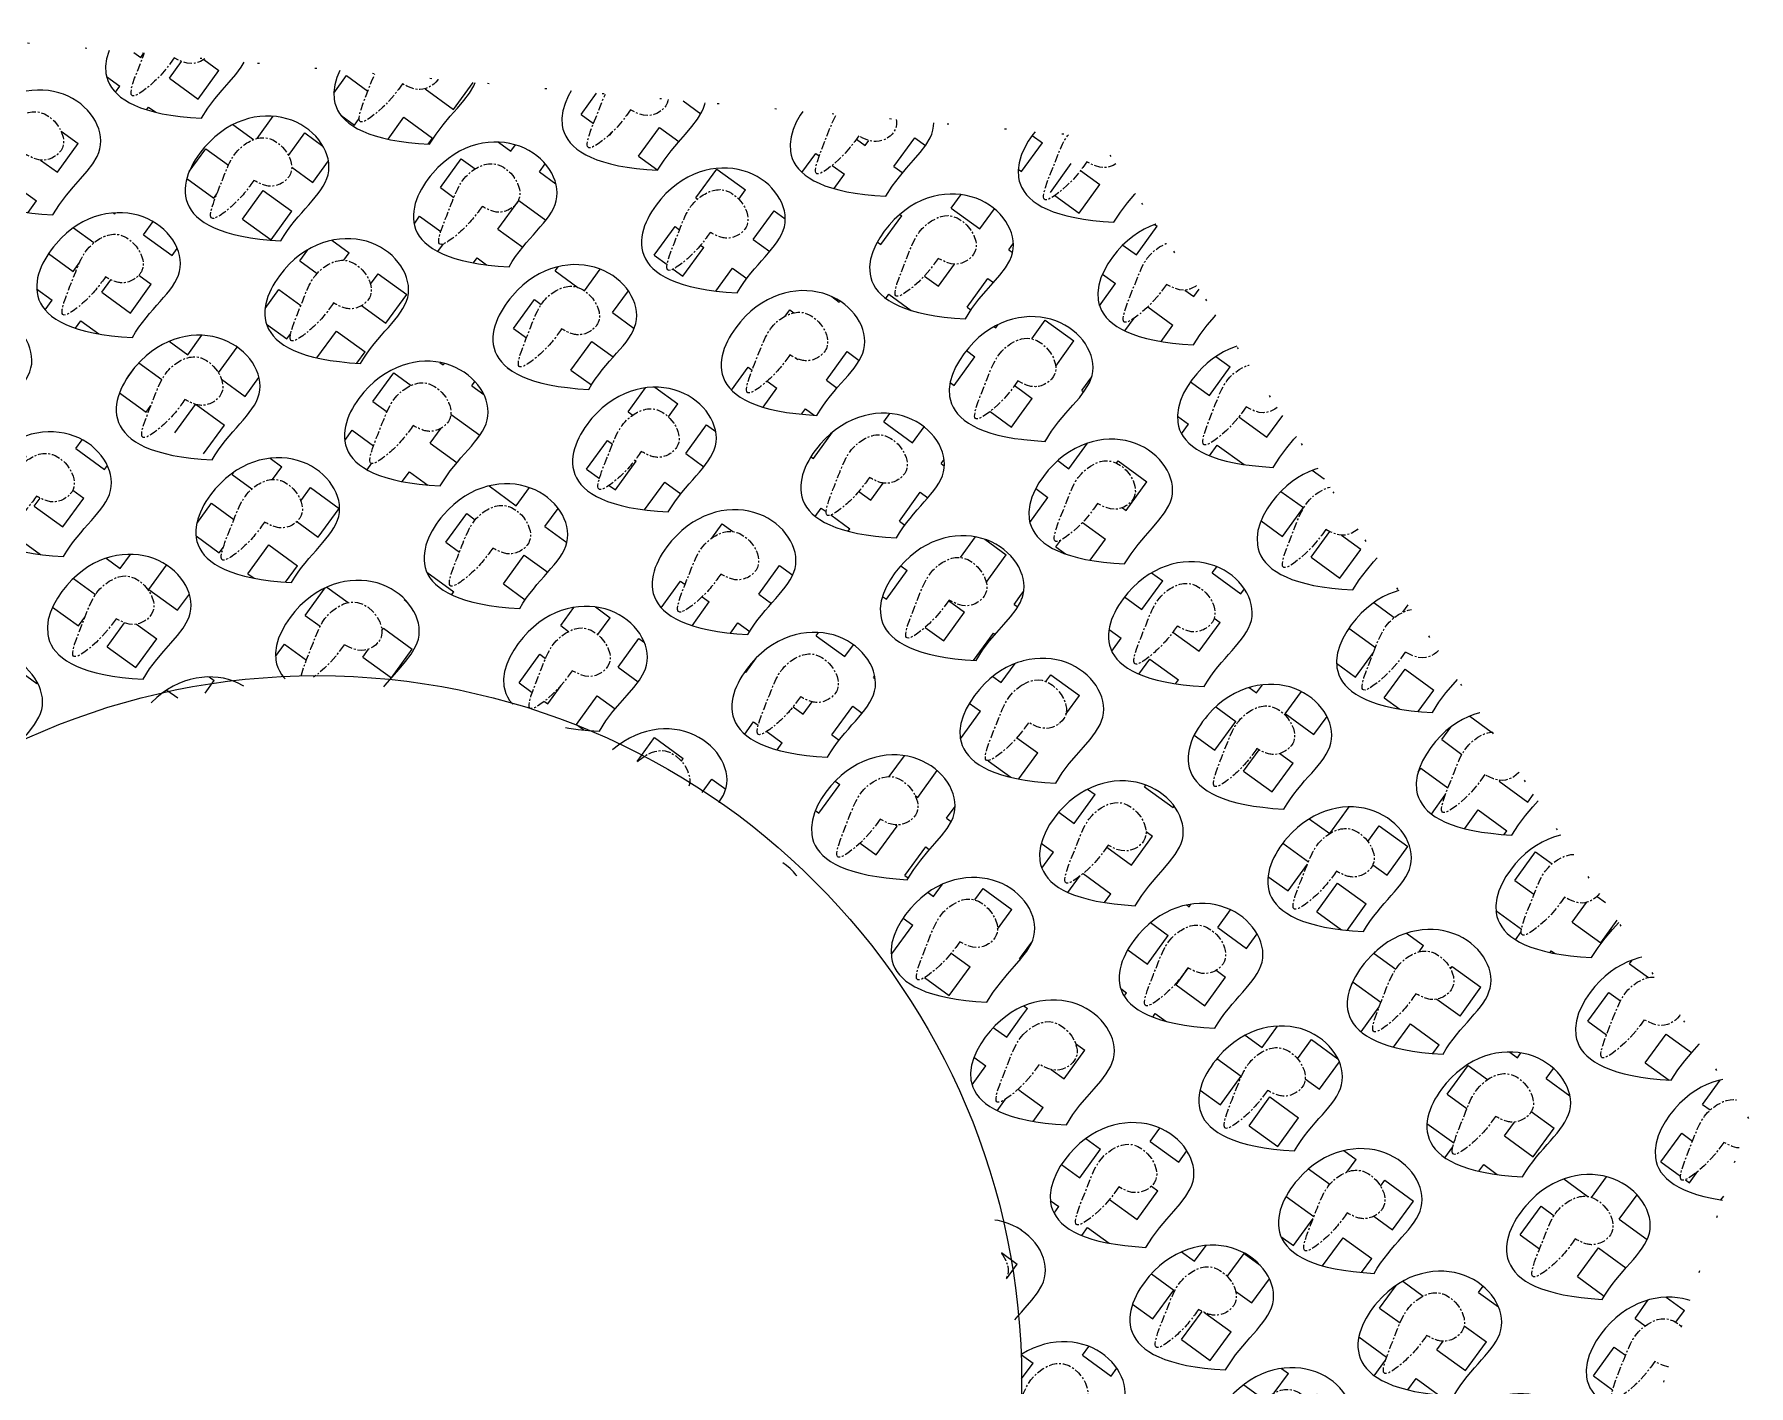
# Model space of a CAD drawing. Header units: metres. Extents: x 7423802 to 7424805, y 5547492 to 5548090.
# Drawn here: x 7424064.3 to 7424156.4, y 5547632 to 5547704.6 of the extents above; entities that cross this region are included whole.
import ezdxf
from ezdxf.lldxf.tags import DXFTag
from ezdxf.xclip import XClip

# ---------------------------------------------------------------- set-up
doc = ezdxf.new("R2010")
doc.units = ezdxf.units.M
doc.header["$XCLIPFRAME"] = 0
doc.linetypes.add('ACAD_ISO07W100', pattern=[3, 0, -3])
doc.linetypes.add('CENTER2', pattern=[1.125, 0.75, -0.125, 0.125, -0.125])
doc.layers.add('block1', color=7, linetype='Continuous')
doc.styles.get("Standard").update_dxf_attribs({"font": 'simplex.shx'})
tags = doc.linetypes.add('GAS_LINE', pattern='A,12.7,-5.08,["GAS",Standard,S=2.54,R=0,X=-2.54,Y=-1.27],-6.35', length=24.13).pattern_tags.tags
tags[6] = DXFTag(74, 10)

# ---------------------------------------------------------------- blocks, each defined once
blk = doc.blocks.new('hatch_spline')
at = {"transparency": 33554574}
h = blk.add_hatch(dxfattribs=at)
h.set_pattern_fill('SQUARE', color=2, angle=201)
h.set_pattern_definition([(201, (-7423979.264517278, -5547704.75986989), (1.137818239806329, -2.964117854128615), [3.175, -3.175]), (291, (-7423979.264517278, -5547704.75986989), (2.964117854128615, 1.137818239806329), [3.175, -3.175])])
edge = h.paths.add_edge_path()
edge.add_spline(control_points=[(-5.857893471606076, 0.9148234892636538), (0.5254013547673821, 9.689045410603285), (7.227854807861149, 1.473182311281562), (3.318091493099928, -7.221273535862565), (-4.501442330889404, -7.221273535862565), (-4.501442330889404, -1.717444008216262), (-5.857893471606076, 0.9148234892636538)], knot_values=[0, 0, 0, 0, 1, 2, 3, 4, 4, 4, 4], degree=3, periodic=0)
edge = h.paths.add_edge_path(flags=16)
edge.add_spline(control_points=[(0, 0), (-0.5021674792492153, -0.2794995014620303), (-1.621198675049943, -0.9023368500979467), (-1.728536812329649, -4.174091568120614), (2.982330547352031, -3.969654133719334), (3.366566966239177, 0.03243261858524715), (1.743348310546635, 1.995321945283214), (-1.195045324245114, 6.38195860637136), (-0.8642492587665467, 2.176036148728188), (-0.3018211806257893, 0.7599356237006007), (0, 0)], knot_values=[0, 0, 0, 0, 1.656528337866941, 3.691411657267192, 7.508038780660311, 9.966270607100121, 13.77390573239109, 16.91747088329315, 19.28498090402603, 22.02690629592761, 22.02690629592761, 22.02690629592761, 22.02690629592761], degree=3, periodic=0)
at = {"color": 6, "lineweight": -2}
blk.add_open_spline([(-5.857893471606076, 0.9148234892636538), (0.5254013547673821, 9.689045410603285), (7.227854807861149, 1.473182311281562), (3.318091493099928, -7.221273535862565), (-4.501442330889404, -7.221273535862565), (-4.501442330889404, -1.717444008216262), (-5.857893471606076, 0.9148234892636538)], degree=3, dxfattribs=at)
at = {"color": 4, "linetype": 'CENTER2', "lineweight": 20}
blk.add_spline([(0, 0), (-1.291781322099268, -1.037008751183748), (-1.291781322099268, -3.071892070583999), (2.52484580129385, -3.071892070583999), (3.112017821520567, -0.6848158817738295), (1.330927082337439, 2.680566864088178), (-0.802471905015409, 4.989378380589187), (-0.802471905015409, 2.621868359856308), (0, 0)], degree=3, dxfattribs=at)
blk = doc.blocks.new('block1')
at = {"layer": 'block1', "color": 2, "linetype": 'ACAD_ISO07W100', "lineweight": -3, "elevation": 208, "flags": 128}
blk.add_lwpolyline([(1.342236456461251, 1.280465233139694), (-33.61044885776937, 53.98387701995671), (-96.60827826801687, 59.51680701691657), (-140.2126013059169, 13.71284608542919), (-131.5884733581915, -48.93668896425515), (-77.23003866989166, -81.25542042031884), (-18.07030727155507, -58.90668431483209)], close=True, dxfattribs=at)
at = {"layer": 'block1', "color": 3, "linetype": 'GAS_LINE', "lineweight": 5}
blk.add_circle((-75.58591820951551, -12.78543201182038, 208), 37.85360475452168, dxfattribs=at)
at = {"layer": 'block1'}
ref = blk.add_blockref('hatch_spline', (-95.52982807904482, 59.64796783681959), dxfattribs=dict(at, xscale=0.6, yscale=0.6, zscale=0.6, rotation=123.0175297445409))
XClip(ref).set_block_clipping_path([(-59.89904173964169, -75.95726980827749), (0.7961065076524392, 1.6262560579925776), (-8.626780691905878, 41.204562697559595), (-84.96128992119338, 90.80998326465487), (-70.45975093112793, 77.79846098832786), (-60.619724877527915, 60.98274713754654), (-56.37964632862713, 41.966541446745396), (-58.14388782100286, 22.563402604311705), (-65.74419520364609, 4.623790767043829), (-78.45573389658239, -10.141409162431955), (-95.06621571199503, -20.324053164571524), (-113.99151372013148, -24.95303149148822), (-133.42673901317175, -23.586882583796978), (-151.51837137283292, -16.355894848704338), (-153.71549907920416, -14.991333570331335)])
ref = blk.add_blockref('hatch_spline', (-91.25160806439817, 53.06449729204178), dxfattribs=dict(at, xscale=0.6, yscale=0.6, zscale=0.6, rotation=123.0175297445409))
XClip(ref).set_block_clipping_path([(-46.813293458661065, -75.95726980827749), (13.881854788633063, 1.6262560579925776), (4.458967589074746, 41.204562697559595), (-71.87554164021276, 90.80998326465487), (-57.374002650147304, 77.79846098832786), (-47.53397659654729, 60.98274713754654), (-43.29389804764651, 41.966541446745396), (-45.05813954002224, 22.563402604311705), (-52.65844692266546, 4.623790767043829), (-65.36998561560176, -10.141409162431955), (-81.9804674310144, -20.324053164571524), (-100.90576543915085, -24.95303149148822), (-120.34099073219113, -23.586882583796978), (-138.4326230918523, -16.355894848704338), (-140.62975079822354, -14.991333570331335)])
ref = blk.add_blockref('hatch_spline', (-83.2690144861117, 58.25192714016885), dxfattribs=dict(at, xscale=0.6, yscale=0.6, zscale=0.6, rotation=123.0175297445409))
XClip(ref).set_block_clipping_path([(-46.81329345761333, -60.090530598536134), (13.881854789680801, 17.49299526773393), (4.458967590122484, 57.07130190730095), (-71.87554163916502, 106.67672247439623), (-57.374002649099566, 93.66520019806921), (-47.53397659549955, 76.8494863472879), (-43.29389804659877, 57.83328065648675), (-45.0581395389745, 38.43014181405306), (-52.658446921617724, 20.490529976785183), (-65.36998561455403, 5.725330047309399), (-81.98046742996667, -4.45731395483017), (-100.90576543810312, -9.086292281746864), (-120.34099073114339, -7.720143374055624), (-138.43262309080455, -0.4891556389629841), (-140.6297507971758, 0.8754056394100189)])
ref = blk.add_blockref('hatch_spline', (-75.28642090782523, 63.43935699015856), dxfattribs=dict(at, xscale=0.6, yscale=0.6, zscale=0.6, rotation=123.0175297445409))
XClip(ref).set_block_clipping_path([(-46.81329345959239, -44.223791398108006), (13.88185478770174, 33.35973446816206), (4.458967588143423, 72.93804110772908), (-71.87554164114408, 122.54346167482436), (-57.37400265107863, 109.53193939849734), (-47.53397659747861, 92.71622554771602), (-43.29389804857783, 73.70001985691488), (-45.05813954095356, 54.29688101448119), (-52.658446923596784, 36.35726917721331), (-65.36998561653309, 21.592069247737527), (-81.98046743194573, 11.409425245597959), (-100.90576544008218, 6.780446918681264), (-120.34099073312245, 8.146595826372504), (-138.43262309278361, 15.377583561465144), (-140.62975079915486, 16.742144839838147)])
ref = blk.add_blockref('hatch_spline', (-71.0082008941099, 56.85588644538075), dxfattribs=dict(at, xscale=0.6, yscale=0.6, zscale=0.6, rotation=123.0175297445409))
XClip(ref).set_block_clipping_path([(-33.7275451796595, -44.223791398108006), (26.967603067634627, 33.35973446816206), (17.54471586807631, 72.93804110772908), (-58.789793361211196, 122.54346167482436), (-44.28825437114574, 109.53193939849734), (-34.44822831754573, 92.71622554771602), (-30.208149768644944, 73.70001985691488), (-31.972391261020675, 54.29688101448119), (-39.5726986436639, 36.35726917721331), (-52.2842373366002, 21.592069247737527), (-68.89471915201284, 11.409425245597959), (-87.82001716014929, 6.780446918681264), (-107.25524245318957, 8.146595826372504), (-125.34687481285073, 15.377583561465144), (-127.54400251922198, 16.742144839838147)])
ref = blk.add_blockref('hatch_spline', (-63.02560731582344, 62.04331629443914), dxfattribs=dict(at, xscale=0.6, yscale=0.6, zscale=0.6, rotation=123.0175297445409))
XClip(ref).set_block_clipping_path([(-33.72754518059082, -28.35705218836665), (26.967603066703305, 49.226473677903414), (17.544715867144987, 88.80478031747043), (-58.78979336214252, 138.4102008845657), (-44.28825437207706, 125.3986786082387), (-34.44822831847705, 108.58296475745738), (-30.208149769576266, 89.56675906665623), (-31.972391261951998, 70.16362022422254), (-39.57269864459522, 52.224008386954665), (-52.28423733753152, 37.45880845747888), (-68.89471915294416, 27.276164455339313), (-87.82001716108061, 22.647186128422618), (-107.25524245412089, 24.013335036113858), (-125.34687481378205, 31.244322771206498), (-127.5440025201533, 32.6088840495795)])
ref = blk.add_blockref('hatch_spline', (-58.74738730117679, 55.45984574966133), dxfattribs=dict(at, xscale=0.6, yscale=0.6, zscale=0.6, rotation=123.0175297445409))
XClip(ref).set_block_clipping_path([(-20.64179689763114, -28.357052199542522), (40.05335134966299, 49.22647366672754), (30.63046415010467, 88.80478030629456), (-45.70404507918283, 138.41020087338984), (-31.202506089117378, 125.39867859706283), (-21.362480035517365, 108.5829647462815), (-17.12240148661658, 89.56675905548036), (-18.886642978992313, 70.16362021304667), (-26.486950361635536, 52.224008375778794), (-39.19848905457184, 37.45880844630301), (-55.80897086998448, 27.27616444416344), (-74.73426887812093, 22.647186117246747), (-94.1694941711612, 24.013335024937987), (-112.26112653082237, 31.244322760030627), (-114.45825423719361, 32.60888403840363)])
ref = blk.add_blockref('hatch_spline', (-50.76479372382164, 60.64727559778839), dxfattribs=dict(at, xscale=0.6, yscale=0.6, zscale=0.6, rotation=123.0175297445409))
XClip(ref).set_block_clipping_path([(-20.64179689763114, -12.490312987938523), (40.05335134966299, 65.09321287833154), (30.63046415010467, 104.67151951789856), (-45.70404507918283, 154.27694008499384), (-31.202506089117378, 141.26541780866683), (-21.362480035517365, 124.4497039578855), (-17.12240148661658, 105.43349826708436), (-18.886642978992313, 86.03035942465067), (-26.486950361635536, 68.0907475873828), (-39.19848905457184, 53.32554765790701), (-55.80897086998448, 43.14290365576744), (-74.73426887812093, 38.513925328850746), (-94.1694941711612, 39.88007423654199), (-112.26112653082237, 47.111061971634626), (-114.45825423719361, 48.47562325000763)])
ref = blk.add_blockref('hatch_spline', (-46.48657370824367, 54.06380505301058), dxfattribs=dict(at, xscale=0.6, yscale=0.6, zscale=0.6, rotation=123.0175297445409))
XClip(ref).set_block_clipping_path([(-7.556048616650514, -12.490312987938523), (53.139099630643614, 65.09321287833154), (43.716212431085296, 104.67151951789856), (-32.61829679820221, 154.27694008499384), (-18.116757808136754, 141.26541780866683), (-8.27673175453674, 124.4497039578855), (-4.036653205635957, 105.43349826708436), (-5.800894698011689, 86.03035942465067), (-13.401202080654912, 68.0907475873828), (-26.112740773591213, 53.32554765790701), (-42.72322258900385, 43.14290365576744), (-61.648520597140305, 38.513925328850746), (-81.08374589018058, 39.88007423654199), (-99.17537824984174, 47.111061971634626), (-101.37250595621299, 48.47562325000763)])
ref = blk.add_blockref('hatch_spline', (-38.50398013088852, 59.25123490206897), dxfattribs=dict(at, xscale=0.6, yscale=0.6, zscale=0.6, rotation=123.0175297445409))
XClip(ref).set_block_clipping_path([(-7.556048617581837, 3.37642621062696), (53.13909962971229, 80.95995207689703), (43.71621243015397, 120.53825871646404), (-32.61829679913353, 170.14367928355932), (-18.116757809068076, 157.1321570072323), (-8.276731755468063, 140.316443156451), (-4.03665320656728, 121.30023746564984), (-5.8008946989430115, 101.89709862321615), (-13.401202081586234, 83.95748678594828), (-26.112740774522536, 69.19228685647249), (-42.723222589935176, 59.009642854332924), (-61.64852059807163, 54.38066452741623), (-81.0837458911119, 55.74681343510747), (-99.17537825077306, 62.97780117020011), (-101.37250595714431, 64.34236244857311)])
ref = blk.add_blockref('hatch_spline', (-34.22576011624187, 52.66776435729116), dxfattribs=dict(at, xscale=0.6, yscale=0.6, zscale=0.6, rotation=123.0175297445409))
XClip(ref).set_block_clipping_path([(5.5296996623510495, 3.37642621062696), (66.22484790964518, 80.95995207689703), (56.80196071008686, 120.53825871646404), (-19.532548519200645, 170.14367928355932), (-5.03100952913519, 157.1321570072323), (4.809016524464823, 140.316443156451), (9.049095073365606, 121.30023746564984), (7.284853580989875, 101.89709862321615), (-0.3154538016533479, 83.95748678594828), (-13.02699249458965, 69.19228685647249), (-29.63747431000229, 59.009642854332924), (-48.56277231813874, 54.38066452741623), (-67.99799761117902, 55.74681343510747), (-86.08962997084018, 62.97780117020011), (-88.28675767721143, 64.34236244857311)])
at = {"layer": 'block1', "xscale": 0.6, "yscale": 0.6, "zscale": 0.6, "rotation": 123.0175297445409}
for p in [(-78.99079447239637, 51.66845659632236), (-66.72998087853193, 50.27241590060294), (-54.46916728653014, 48.87637520395219), (-86.97338804975152, 46.48102674726397), (-74.71257445774972, 45.08498605154455), (-62.45176086388528, 43.68894535582513), (-50.19094727188349, 42.29290466010571), (-94.95598162710667, 41.29359689820558), (-82.69516803510487, 39.89755620248616), (-70.43435444217175, 38.50151550583541), (-58.17354085016996, 37.10547481104732), (-45.91272725723684, 35.70943411532789), (-90.67776161246002, 34.71012635342777), (-78.41694802045822, 33.31408565770835), (-66.15613442845643, 31.91804496198893), (-53.89532083459198, 30.52200426626951), (-29.37369365058839, 27.72992287576199), (-49.61710081994534, 23.93853372149169), (-25.09547363594174, 21.14645233005285), (-20.81725362129509, 14.56298178527504), (-28.79984719865024, 9.375551936216652), (-16.53903360664845, 7.979511241428554), (-24.52162718493491, 2.792081392370164), (-12.2608135920018, 1.396040695719421), (-20.24340717028826, -3.791389152407646), (-7.982593577355146, -5.18742984905839), (-28.22600074764341, -8.978819001466036), (-15.96518715471029, -10.37485969811678), (-23.94778073299676, -15.56228954717517), (-11.68696714099497, -16.95833024196327)]:
    blk.add_blockref('hatch_spline', p, dxfattribs=at)
at = {"layer": 'block1'}
ref = blk.add_blockref('hatch_spline', (-42.20835369452834, 47.48033451009542), dxfattribs=dict(at, xscale=0.6, yscale=0.6, zscale=0.6, rotation=123.0175297445409))
XClip(ref).set_block_clipping_path([(-104.11549234716222, -18.905389826744795), (-170.5977417533286, 62.88328789919615), (-148.103783109691, 165.8556099794805), (-53.57202606042847, 212.47131763771176), (41.81318823574111, 167.62783221900463), (56.8019607081078, 104.67151951789856), (-19.532548549119383, 154.27694010175765), (-21.729676271323115, 155.64150138944387), (-39.821308630052954, 162.87248912267387), (-59.25653392309323, 164.2386380303651), (-78.18183193122968, 159.60965970531106), (-94.79231374850497, 149.42701570689678), (-107.50385243957862, 134.66181577183306), (-115.10415982222185, 116.72220394015312), (-116.8684013155289, 97.31906509399414), (-112.6283227656968, 78.302859403193), (-102.7882967130281, 61.48714555054903), (-88.28675772203133, 48.47562327608466), (5.529699660371989, -12.490312987938523), (1.2804753207601607, -17.921880684792995)])
ref = blk.add_blockref('hatch_spline', (-42.20835369452834, 47.48033450916409), dxfattribs=dict(at, xscale=0.6, yscale=0.6, zscale=0.6, rotation=123.0175297445409))
XClip(ref).set_block_clipping_path([(5.529699661419727, -12.490312987938523), (66.22484790871385, 65.09321287833154), (56.80196070915554, 104.67151951789856), (-19.532548520131968, 154.27694008499384), (-5.0310095300665125, 141.26541780866683), (4.809016523533501, 124.4497039578855), (9.049095072434284, 105.43349826708436), (7.284853580058552, 86.03035942465067), (-0.3154538025846705, 68.0907475873828), (-13.026992495520972, 53.32554765790701), (-29.637474310933612, 43.14290365576744), (-48.56277231907006, 38.513925328850746), (-67.99799761211034, 39.88007423654199), (-86.0896299717715, 47.111061971634626), (-88.28675767814275, 48.47562325000763)])
ref = blk.add_blockref('hatch_spline', (-34.22576011717319, 52.66776435822248), dxfattribs=dict(at, xscale=0.6, yscale=0.6, zscale=0.6, rotation=123.0175297445409))
XClip(ref).set_block_clipping_path([(-104.11549234716222, -3.0386506281793118), (-170.5977417533286, 78.75002709776163), (-148.103783109691, 181.722349178046), (-53.57202606042847, 228.33805683627725), (41.81318823574111, 183.4945714175701), (56.8019607081078, 120.53825871646404), (-19.532548549119383, 170.14367930032313), (-21.729676271323115, 171.50824058800936), (-39.821308630052954, 178.73922832123935), (-59.25653392309323, 180.1053772289306), (-78.18183193122968, 175.47639890387654), (-94.79231374850497, 165.29375490546227), (-107.50385243957862, 150.52855497039855), (-115.10415982222185, 132.5889431387186), (-116.8684013155289, 113.18580429255962), (-112.6283227656968, 94.16959860175848), (-102.7882967130281, 77.35388474911451), (-88.28675772203133, 64.34236247465014), (5.529699660371989, 3.37642621062696), (1.2804753207601607, -2.0551414862275124)])
ref = blk.add_blockref('hatch_spline', (-29.94754010252655, 46.08429381344467), dxfattribs=dict(at, xscale=0.6, yscale=0.6, zscale=0.6, rotation=123.0175297445409))
XClip(ref).set_block_clipping_path([(-91.02974406513385, -3.0386506281793118), (-157.51199347130023, 78.75002709776163), (-135.01803482766263, 181.722349178046), (-40.48627777840011, 228.33805683627725), (54.89893651776947, 183.4945714175701), (69.88770899013616, 120.53825871646404), (-6.446800267091021, 170.14367930032313), (-8.643927989294752, 171.50824058800936), (-26.735560348024592, 178.73922832123935), (-46.17078564106487, 180.1053772289306), (-65.09608364920132, 175.47639890387654), (-81.7065654664766, 165.29375490546227), (-94.41810415755026, 150.52855497039855), (-102.01841154019348, 132.5889431387186), (-103.78265303350054, 113.18580429255962), (-99.54257448366843, 94.16959860175848), (-89.70254843099974, 77.35388474911451), (-75.20100944000296, 64.34236247465014), (18.61544794240035, 3.37642621062696), (14.366223602788523, -2.0551414862275124)])
ref = blk.add_blockref('hatch_spline', (-37.93013367988169, 40.89686396438628), dxfattribs=dict(at, xscale=0.6, yscale=0.6, zscale=0.6, rotation=123.0175297445409))
XClip(ref).set_block_clipping_path([(-91.0297440631548, -18.905389826744795), (-157.51199346932117, 62.88328789919615), (-135.01803482568357, 165.8556099794805), (-40.48627777642105, 212.47131763771176), (54.89893651974853, 167.62783221900463), (69.88770899211522, 104.67151951789856), (-6.4468002651119605, 154.27694010175765), (-8.643927987315692, 155.64150138944387), (-26.73556034604553, 162.87248912267387), (-46.17078563908581, 164.2386380303651), (-65.09608364722226, 159.60965970531106), (-81.70656546449754, 149.42701570689678), (-94.4181041555712, 134.66181577183306), (-102.01841153821442, 116.72220394015312), (-103.78265303152148, 97.31906509399414), (-99.54257448168937, 78.302859403193), (-89.70254842902068, 61.48714555054903), (-75.2010094380239, 48.47562327608466), (18.61544794437941, -12.490312987938523), (14.366223604767583, -17.921880684792995)])
ref = blk.add_blockref('hatch_spline', (-37.93013367988169, 40.89686396345496), dxfattribs=dict(at, xscale=0.6, yscale=0.6, zscale=0.6, rotation=123.0175297445409))
XClip(ref).set_block_clipping_path([(18.615447945310734, -12.490312987938523), (79.31059619260486, 65.09321287833154), (69.88770899304654, 104.67151951789856), (-6.446800236240961, 154.27694008499384), (8.054738753824495, 141.26541780866683), (17.894764807424508, 124.4497039578855), (22.13484335632529, 105.43349826708436), (20.37060186394956, 86.03035942465067), (12.770294481306337, 68.0907475873828), (0.05875578837003559, 53.32554765790701), (-16.551726027042605, 43.14290365576744), (-35.477024035179056, 38.513925328850746), (-54.91224932821933, 39.88007423654199), (-73.0038816878805, 47.111061971634626), (-75.20100939425174, 48.47562325000763)])
ref = blk.add_blockref('hatch_spline', (-25.6693200878799, 39.50082326866686), dxfattribs=dict(at, xscale=0.6, yscale=0.6, zscale=0.6, rotation=123.0175297445409))
XClip(ref).set_block_clipping_path([(-77.94399578415323, -3.038650617003441), (-144.4262451903196, 78.7500271089375), (-121.93228654668201, 181.72234918922186), (-27.400529497419484, 228.33805684745312), (67.9846847987501, 183.49457142874599), (82.97345727111679, 120.53825872763991), (6.638948013889603, 170.143679311499), (4.441820291685872, 171.50824059918523), (-13.649812067043968, 178.73922833241522), (-33.08503736008424, 180.10537724010646), (-52.010335368220694, 175.4763989150524), (-68.62081718549598, 165.29375491663814), (-81.33235587656964, 150.52855498157442), (-88.93266325921286, 132.58894314989448), (-90.69690475251991, 113.1858043037355), (-86.45682620268781, 94.16959861293435), (-76.61680015001912, 77.35388476029038), (-62.11526115902234, 64.34236248582602), (31.701196223380975, 3.3764262218028307), (27.451971883769147, -2.0551414750516415)])
ref = blk.add_blockref('hatch_spline', (-33.65191366523504, 34.31339341960847), dxfattribs=dict(at, xscale=0.6, yscale=0.6, zscale=0.6, rotation=123.0175297445409))
XClip(ref).set_block_clipping_path([(-77.94399578322191, -18.905389826744795), (-144.42624518938828, 62.88328789919615), (-121.93228654575069, 165.8556099794805), (-27.40052949648816, 212.47131763771176), (67.98468479968142, 167.62783221900463), (82.97345727204811, 104.67151951789856), (6.638948014820926, 154.27694010175765), (4.441820292617194, 155.64150138944387), (-13.649812066112645, 162.87248912267387), (-33.08503735915292, 164.2386380303651), (-52.01033536728937, 159.60965970531106), (-68.62081718456466, 149.42701570689678), (-81.33235587563831, 134.66181577183306), (-88.93266325828154, 116.72220394015312), (-90.69690475158859, 97.31906509399414), (-86.45682620175648, 78.302859403193), (-76.6168001490878, 61.48714555054903), (-62.115261158091016, 48.47562327608466), (31.701196224312298, -12.490312987938523), (27.45197188470047, -17.921880684792995)])
ref = blk.add_blockref('hatch_spline', (-33.65191366430372, 34.31339341867715), dxfattribs=dict(at, xscale=0.6, yscale=0.6, zscale=0.6, rotation=123.0175297445409))
XClip(ref).set_block_clipping_path([(31.701196227339096, -12.490312987938523), (92.39634447463322, 65.09321287833154), (82.9734572750749, 104.67151951789856), (6.6389480457874015, 154.27694008499384), (21.140487035852857, 141.26541780866683), (30.98051308945287, 124.4497039578855), (35.22059163835365, 105.43349826708436), (33.45635014597792, 86.03035942465067), (25.8560427633347, 68.0907475873828), (13.144504070398398, 53.32554765790701), (-3.465977745014243, 43.14290365576744), (-22.391275753150694, 38.513925328850746), (-41.82650104619097, 39.88007423654199), (-59.91813340585213, 47.111061971634626), (-62.11526111222338, 48.47562325000763)])
ref = blk.add_blockref('hatch_spline', (-21.39110007323325, 32.91735272388905), dxfattribs=dict(at, xscale=0.6, yscale=0.6, zscale=0.6, rotation=123.0175297445409))
XClip(ref).set_block_clipping_path([(-64.8582475031726, -3.038650617003441), (-131.34049690933898, 78.7500271089375), (-108.84653826570138, 181.72234918922186), (-14.31478121643886, 228.33805684745312), (81.07043307973072, 183.49457142874599), (96.05920555209741, 120.53825872763991), (19.724696294870228, 170.143679311499), (17.527568572666496, 171.50824059918523), (-0.5640637860633433, 178.73922833241522), (-19.99928907910362, 180.10537724010646), (-38.92458708724007, 175.4763989150524), (-55.535068904515356, 165.29375491663814), (-68.24660759558901, 150.52855498157442), (-75.84691497823223, 132.58894314989448), (-77.61115647153929, 113.1858043037355), (-73.37107792170718, 94.16959861293435), (-63.53105186903849, 77.35388476029038), (-49.029512878041714, 64.34236248582602), (44.7869445043616, 3.3764262218028307), (40.53772016474977, -2.0551414750516415)])
ref = blk.add_blockref('hatch_spline', (-41.63450724259019, 29.12596357055008), dxfattribs=dict(at, xscale=0.6, yscale=0.6, zscale=0.6, rotation=123.0175297445409))
XClip(ref).set_block_clipping_path([(-77.94399578112643, -34.77212902717292), (-144.4262451872928, 47.01654869876802), (-121.93228654365521, 149.98887077905238), (-27.400529494392686, 196.60457843728364), (67.9846848017769, 151.7610930185765), (82.97345727414358, 88.80478031747043), (6.638948016916402, 138.41020090132952), (4.44182029471267, 139.77476218901575), (-13.64981206401717, 147.00574992224574), (-33.085037357057445, 148.37189882993698), (-52.010335365193896, 143.74292050488293), (-68.62081718246918, 133.56027650646865), (-81.33235587354284, 118.79507657140493), (-88.93266325618606, 100.855464739725), (-90.69690474949311, 81.45232589356601), (-86.45682619966101, 62.43612020276487), (-76.61680014699232, 45.6204063501209), (-62.11526115599554, 32.60888407565653), (31.701196226407774, -28.35705218836665), (27.451971886795945, -33.788619885221124)])
ref = blk.add_blockref('hatch_spline', (-41.63450724259019, 29.12596356961876), dxfattribs=dict(at, xscale=0.6, yscale=0.6, zscale=0.6, rotation=123.0175297445409))
XClip(ref).set_block_clipping_path([(31.701196227339096, -28.35705218836665), (92.39634447463322, 49.226473677903414), (82.9734572750749, 88.80478031747043), (6.6389480457874015, 138.4102008845657), (21.140487035852857, 125.3986786082387), (30.98051308945287, 108.58296475745738), (35.22059163835365, 89.56675906665623), (33.45635014597792, 70.16362022422254), (25.8560427633347, 52.224008386954665), (13.144504070398398, 37.45880845747888), (-3.465977745014243, 27.276164455339313), (-22.391275753150694, 22.647186128422618), (-41.82650104619097, 24.013335036113858), (-59.91813340585213, 31.244322771206498), (-62.11526111222338, 32.6088840495795)])
ref = blk.add_blockref('hatch_spline', (-86.39954159781337, 28.12665580864996), dxfattribs=dict(at, xscale=0.6, yscale=0.6, zscale=0.6, rotation=123.0175297445409))
XClip(ref).set_block_clipping_path([(-7.556048613623716, -91.82400900870562), (53.13909963367041, -14.24048314243555), (43.716212434112094, 25.337823497131467), (-32.61829679517541, 74.94324406422675), (-18.116757805109955, 61.93172178789973), (-8.276731751509942, 45.11600793711841), (-4.036653202609159, 26.099802246317267), (-5.8008946949848905, 6.696663403883576), (-13.401202077628113, -11.2429484333843), (-26.112740770564415, -26.008148362860084), (-42.723222585977055, -36.19079236499965), (-61.648520594113506, -40.81977069191635), (-81.08374588715378, -39.453621784225106), (-99.17537824681494, -32.222634049132466), (-101.37250595318619, -30.858072770759463)])
ref = blk.add_blockref('hatch_spline', (-74.13872800581157, 26.73061511293054), dxfattribs=dict(at, xscale=0.6, yscale=0.6, zscale=0.6, rotation=123.0175297445409))
XClip(ref).set_block_clipping_path([(5.529699665377848, -75.95726980827749), (66.22484791267198, 1.6262560579925776), (56.80196071311366, 41.204562697559595), (-19.532548516173847, 90.80998326465487), (-5.031009526108392, 77.79846098832786), (4.809016527491622, 60.98274713754654), (9.049095076392405, 41.966541446745396), (7.284853584016673, 22.563402604311705), (-0.31545379862654954, 4.623790767043829), (-13.02699249156285, -10.141409162431955), (-29.63747430697549, -20.324053164571524), (-48.56277231511194, -24.95303149148822), (-67.99799760815222, -23.586882583796978), (-86.08962996781338, -16.355894848704338), (-88.28675767418463, -14.991333570331335)])
ref = blk.add_blockref('hatch_spline', (-17.1128800585866, 26.33388217911124), dxfattribs=dict(at, xscale=0.6, yscale=0.6, zscale=0.6, rotation=123.0175297445409))
XClip(ref).set_block_clipping_path([(-51.772499221144244, -3.038650617003441), (-118.25474862731062, 78.7500271089375), (-95.76078998367302, 181.72234918922186), (-1.2290329344104975, 228.33805684745312), (94.15618136175908, 183.49457142874599), (109.14495383412577, 120.53825872763991), (32.81044457689859, 170.143679311499), (30.613316854694858, 171.50824059918523), (12.521684495965019, 178.73922833241522), (-6.913540797075257, 180.10537724010646), (-25.838838805211708, 175.4763989150524), (-42.449320622486994, 165.29375491663814), (-55.16085931356065, 150.52855498157442), (-62.76116669620387, 132.58894314989448), (-64.52540818951093, 113.1858043037355), (-60.28532963967882, 94.16959861293435), (-50.44530358701013, 77.35388476029038), (-35.94376459601335, 64.34236248582602), (57.87269278638996, 3.3764262218028307), (53.62346844677813, -2.0551414750516415)])
ref = blk.add_blockref('hatch_spline', (-61.87791441380978, 25.33457441721112), dxfattribs=dict(at, xscale=0.6, yscale=0.6, zscale=0.6, rotation=123.0175297445409))
XClip(ref).set_block_clipping_path([(18.615447946358472, -60.090530598536134), (79.3105961936526, 17.49299526773393), (69.88770899409428, 57.07130190730095), (-6.446800235193223, 106.67672247439623), (8.054738754872233, 93.66520019806921), (17.894764808472246, 76.8494863472879), (22.13484335737303, 57.83328065648675), (20.370601864997298, 38.43014181405306), (12.770294482354075, 20.490529976785183), (0.058755789417773485, 5.725330047309399), (-16.551726025994867, -4.45731395483017), (-35.47702403413132, -9.086292281746864), (-54.912249327171594, -7.720143374055624), (-73.00388168683276, -0.4891556389629841), (-75.201009393204, 0.8754056394100189)])
ref = blk.add_blockref('hatch_spline', (-94.38213517516851, 22.93922595959157), dxfattribs=dict(at, xscale=0.6, yscale=0.6, zscale=0.6, rotation=123.0175297445409))
XClip(ref).set_block_clipping_path([(-7.5560486116446555, -107.69074820913374), (53.13909963564947, -30.10722234286368), (43.716212436091155, 9.471084296703339), (-32.61829679319635, 59.07650486379862), (-18.116757803130895, 46.064982587471604), (-8.276731749530882, 29.249268736690283), (-4.036653200630099, 10.23306304588914), (-5.80089469300583, -9.170075796544552), (-13.401202075649053, -27.109687633812428), (-26.112740768585354, -41.87488756328821), (-42.723222583997995, -52.05753156542778), (-61.648520592134446, -56.686509892344475), (-81.08374588517472, -55.320360984653234), (-99.17537824483588, -48.089373249560595), (-101.37250595120713, -46.72481197118759)])
ref = blk.add_blockref('hatch_spline', (-37.35628722887486, 22.5424930267036), dxfattribs=dict(at, xscale=0.6, yscale=0.6, zscale=0.6, rotation=123.0175297445409))
XClip(ref).set_block_clipping_path([(-64.8582475031726, -34.77212902717292), (-131.34049690933898, 47.01654869876802), (-108.84653826570138, 149.98887077905238), (-14.31478121643886, 196.60457843728364), (81.07043307973072, 151.7610930185765), (96.05920555209741, 88.80478031747043), (19.724696294870228, 138.41020090132952), (17.527568572666496, 139.77476218901575), (-0.5640637860633433, 147.00574992224574), (-19.99928907910362, 148.37189882993698), (-38.92458708724007, 143.74292050488293), (-55.535068904515356, 133.56027650646865), (-68.24660759558901, 118.79507657140493), (-75.84691497823223, 100.855464739725), (-77.61115647153929, 81.45232589356601), (-73.37107792170718, 62.43612020276487), (-63.53105186903849, 45.6204063501209), (-49.029512878041714, 32.60888407565653), (44.7869445043616, -28.35705218836665), (40.53772016474977, -33.788619885221124)])
ref = blk.add_blockref('hatch_spline', (-37.35628722794354, 22.54249302577227), dxfattribs=dict(at, xscale=0.6, yscale=0.6, zscale=0.6, rotation=123.0175297445409))
XClip(ref).set_block_clipping_path([(44.78694450634066, -28.35705218836665), (105.48209275363479, 49.226473677903414), (96.05920555407647, 88.80478031747043), (19.724696324788965, 138.4102008845657), (34.22623531485442, 125.3986786082387), (44.066261368454434, 108.58296475745738), (48.30633991735522, 89.56675906665623), (46.542098424979486, 70.16362022422254), (38.94179104233626, 52.224008386954665), (26.23025234939996, 37.45880845747888), (9.619770533987321, 27.276164455339313), (-9.30552747414913, 22.647186128422618), (-28.740752767189406, 24.013335036113858), (-46.83238512685057, 31.244322771206498), (-49.029512833221816, 32.6088840495795)])
ref = blk.add_blockref('hatch_spline', (-82.12132158316672, 21.54318526387215), dxfattribs=dict(at, xscale=0.6, yscale=0.6, zscale=0.6, rotation=123.0175297445409))
XClip(ref).set_block_clipping_path([(5.529699667356908, -91.82400900870562), (66.22484791465104, -14.24048314243555), (56.80196071509272, 25.337823497131467), (-19.532548514194787, 74.94324406422675), (-5.031009524129331, 61.93172178789973), (4.809016529470682, 45.11600793711841), (9.049095078371465, 26.099802246317267), (7.284853585995734, 6.696663403883576), (-0.31545379664748907, -11.2429484333843), (-13.02699248958379, -26.008148362860084), (-29.63747430499643, -36.19079236499965), (-48.56277231313288, -40.81977069191635), (-67.99799760617316, -39.453621784225106), (-86.08962996583432, -32.222634049132466), (-88.28675767220557, -30.858072770759463)])
ref = blk.add_blockref('hatch_spline', (-69.86050799116492, 20.14714456815273), dxfattribs=dict(at, xscale=0.6, yscale=0.6, zscale=0.6, rotation=123.0175297445409))
XClip(ref).set_block_clipping_path([(18.615447946358472, -75.95726979896426), (79.3105961936526, 1.6262560673058033), (69.88770899409428, 41.20456270687282), (-6.446800235193223, 90.8099832739681), (8.054738754872233, 77.79846099764109), (17.894764808472246, 60.982747146859765), (22.13484335737303, 41.96654145605862), (20.370601864997298, 22.56340261362493), (12.770294482354075, 4.623790776357055), (0.058755789417773485, -10.14140915311873), (-16.551726025994867, -20.324053155258298), (-35.47702403413132, -24.953031482174993), (-54.912249327171594, -23.586882574483752), (-73.00388168683276, -16.355894839391112), (-75.201009393204, -14.99133356101811)])
ref = blk.add_blockref('hatch_spline', (-12.83466004393995, 19.75041163433343), dxfattribs=dict(at, xscale=0.6, yscale=0.6, zscale=0.6, rotation=123.0175297445409))
XClip(ref).set_block_clipping_path([(-38.68675094121136, -3.038650617003441), (-105.16900034737773, 78.7500271089375), (-82.67504170374013, 181.72234918922186), (11.856715345522389, 228.33805684745312), (107.24192964169197, 183.49457142874599), (122.23070211405866, 120.53825872763991), (45.896192856831476, 170.143679311499), (43.699065134627745, 171.50824059918523), (25.607432775897905, 178.73922833241522), (6.17220748285763, 180.10537724010646), (-12.753090525278822, 175.4763989150524), (-29.363572342554107, 165.29375491663814), (-42.07511103362776, 150.52855498157442), (-49.675418416270986, 132.58894314989448), (-51.43965990957804, 113.1858043037355), (-47.199581359745935, 94.16959861293435), (-37.359555307077244, 77.35388476029038), (-22.858016316080466, 64.34236248582602), (70.95844106632285, 3.3764262218028307), (66.70921672671102, -2.0551414750516415)])
ref = blk.add_blockref('hatch_spline', (-57.5996943982318, 18.75110387150198), dxfattribs=dict(at, xscale=0.6, yscale=0.6, zscale=0.6, rotation=123.0175297445409))
XClip(ref).set_block_clipping_path([(31.701196229318157, -60.090530598536134), (92.39634447661228, 17.49299526773393), (82.97345727705397, 57.07130190730095), (6.638948047766462, 106.67672247439623), (21.140487037831917, 93.66520019806921), (30.98051309143193, 76.8494863472879), (35.220591640332714, 57.83328065648675), (33.45635014795698, 38.43014181405306), (25.85604276531376, 20.490529976785183), (13.144504072377458, 5.725330047309399), (-3.4659777430351824, -4.45731395483017), (-22.391275751171634, -9.086292281746864), (-41.82650104421191, -7.720143374055624), (-59.91813340387307, -0.4891556389629841), (-62.11526111024432, 0.8754056394100189)])
ref = blk.add_blockref('hatch_spline', (-45.33888080623001, 17.35506317671388), dxfattribs=dict(at, xscale=0.6, yscale=0.6, zscale=0.6, rotation=123.0175297445409))
XClip(ref).set_block_clipping_path([(44.7869445073884, -44.22379138879478), (105.48209275468253, 33.359734477475286), (96.05920555512421, 72.9380411170423), (19.724696325836703, 122.54346168413758), (34.22623531590216, 109.53193940781057), (44.06626136950217, 92.71622555702925), (48.306339918402955, 73.7000198662281), (46.54209842602722, 54.29688102379441), (38.941791043384, 36.35726918652654), (26.2302523504477, 21.592069257050753), (9.619770535035059, 11.409425254911184), (-9.305527473101392, 6.78044692799449), (-28.740752766141668, 8.14659583568573), (-46.83238512580283, 15.37758357077837), (-49.02951283217408, 16.742144849151373)])
ref = blk.add_blockref('hatch_spline', (-33.07806721422821, 15.95902248192579), dxfattribs=dict(at, xscale=0.6, yscale=0.6, zscale=0.6, rotation=123.0175297445409))
XClip(ref).set_block_clipping_path([(-51.772499221144244, -34.77212902717292), (-118.25474862731062, 47.01654869876802), (-95.76078998367302, 149.98887077905238), (-1.2290329344104975, 196.60457843728364), (94.15618136175908, 151.7610930185765), (109.14495383412577, 88.80478031747043), (32.81044457689859, 138.41020090132952), (30.613316854694858, 139.77476218901575), (12.521684495965019, 147.00574992224574), (-6.913540797075257, 148.37189882993698), (-25.838838805211708, 143.74292050488293), (-42.449320622486994, 133.56027650646865), (-55.16085931356065, 118.79507657140493), (-62.76116669620387, 100.855464739725), (-64.52540818951093, 81.45232589356601), (-60.28532963967882, 62.43612020276487), (-50.44530358701013, 45.6204063501209), (-35.94376459601335, 32.60888407565653), (57.87269278638996, -28.35705218836665), (53.62346844677813, -33.788619885221124)])
ref = blk.add_blockref('hatch_spline', (-33.07806721329689, 15.95902248099446), dxfattribs=dict(at, xscale=0.6, yscale=0.6, zscale=0.6, rotation=123.0175297445409))
XClip(ref).set_block_clipping_path([(57.87269278836902, -28.35705218836665), (118.56784103566315, 49.226473677903414), (109.14495383610483, 88.80478031747043), (32.81044460681733, 138.4102008845657), (47.31198359688278, 125.3986786082387), (57.152009650482796, 108.58296475745738), (61.39208819938358, 89.56675906665623), (59.62784670700785, 70.16362022422254), (52.027539324364625, 52.224008386954665), (39.316000631428324, 37.45880845747888), (22.705518816015683, 27.276164455339313), (3.780220807879232, 22.647186128422618), (-15.655004485161044, 24.013335036113858), (-33.746636844822206, 31.244322771206498), (-35.94376455119345, 32.6088840495795)])
ref = blk.add_blockref('hatch_spline', (-8.556440029293299, 13.16694108955562), dxfattribs=dict(at, xscale=0.6, yscale=0.6, zscale=0.6, rotation=123.0175297445409))
XClip(ref).set_block_clipping_path([(-25.601002659182996, -3.038650617003441), (-92.08325206534937, 78.7500271089375), (-69.58929342171177, 181.72234918922186), (24.94246362755075, 228.33805684745312), (120.32767792372033, 183.49457142874599), (135.31645039608702, 120.53825872763991), (58.98194113885984, 170.143679311499), (56.78481341665611, 171.50824059918523), (38.69318105792627, 178.73922833241522), (19.257955764885992, 180.10537724010646), (0.33265775674954057, 175.4763989150524), (-16.277824060525745, 165.29375491663814), (-28.9893627515994, 150.52855498157442), (-36.589670134242624, 132.58894314989448), (-38.35391162754968, 113.1858043037355), (-34.11383307771757, 94.16959861293435), (-24.27380702504888, 77.35388476029038), (-9.772268034052104, 64.34236248582602), (84.04418934835121, 3.3764262218028307), (79.79496500873938, -2.0551414750516415)])
ref = blk.add_blockref('hatch_spline', (-53.32147438451648, 12.16763332765549), dxfattribs=dict(at, xscale=0.6, yscale=0.6, zscale=0.6, rotation=123.0175297445409))
XClip(ref).set_block_clipping_path([(44.7869445073884, -60.090530598536134), (105.48209275468253, 17.49299526773393), (96.05920555512421, 57.07130190730095), (19.724696325836703, 106.67672247439623), (34.22623531590216, 93.66520019806921), (44.06626136950217, 76.8494863472879), (48.306339918402955, 57.83328065648675), (46.54209842602722, 38.43014181405306), (38.941791043384, 20.490529976785183), (26.2302523504477, 5.725330047309399), (9.619770535035059, -4.45731395483017), (-9.305527473101392, -9.086292281746864), (-28.740752766141668, -7.720143374055624), (-46.83238512580283, -0.4891556389629841), (-49.02951283217408, 0.8754056394100189)])
ref = blk.add_blockref('hatch_spline', (-41.06066079158336, 10.7715926328674), dxfattribs=dict(at, xscale=0.6, yscale=0.6, zscale=0.6, rotation=123.0175297445409))
XClip(ref).set_block_clipping_path([(-51.77249922021292, -50.63886822760105), (-118.2547486263793, 31.14980949833989), (-95.7607899827417, 134.12213157862425), (-1.229032933479175, 180.7378392368555), (94.1561813626904, 135.89435381814837), (109.1449538350571, 72.9380411170423), (32.81044457782991, 122.54346170090139), (30.61331685562618, 123.90802298858762), (12.521684496896341, 131.1390107218176), (-6.913540796143934, 132.50515962950885), (-25.838838804280385, 127.8761813044548), (-42.44932062155567, 117.69353730604053), (-55.16085931262933, 102.9283373709768), (-62.76116669527255, 84.98872553929687), (-64.5254081885796, 65.58558669313788), (-60.2853296387475, 46.56938100233674), (-50.44530358607881, 29.753667149692774), (-35.94376459508203, 16.742144875228405), (57.872692787321284, -44.22379138879478), (53.623468447709456, -49.65535908564925)])
ref = blk.add_blockref('hatch_spline', (-41.06066079065204, 10.77159263193607), dxfattribs=dict(at, xscale=0.6, yscale=0.6, zscale=0.6, rotation=123.0175297445409))
XClip(ref).set_block_clipping_path([(57.87269278941676, -44.22379138879478), (118.56784103671089, 33.359734477475286), (109.14495383715257, 72.9380411170423), (32.810444607865065, 122.54346168413758), (47.31198359793052, 109.53193940781057), (57.152009651530534, 92.71622555702925), (61.39208820043132, 73.7000198662281), (59.627846708055586, 54.29688102379441), (52.02753932541236, 36.35726918652654), (39.31600063247606, 21.592069257050753), (22.70551881706342, 11.409425254911184), (3.7802208089269698, 6.78044692799449), (-15.655004484113306, 8.14659583568573), (-33.74663684377447, 15.37758357077837), (-35.943764550145715, 16.742144849151373)])
ref = blk.add_blockref('hatch_spline', (-4.278220014646649, 6.583470544777811), dxfattribs=dict(at, xscale=0.6, yscale=0.6, zscale=0.6, rotation=123.0175297445409))
XClip(ref).set_block_clipping_path([(-12.515254378202371, -3.038650617003441), (-78.99750378436875, 78.7500271089375), (-56.50354514073115, 181.72234918922186), (38.028211908531375, 228.33805684745312), (133.41342620470095, 183.49457142874599), (148.40219867706764, 120.53825872763991), (72.06768941984046, 170.143679311499), (69.87056169763673, 171.50824059918523), (51.77892933890689, 178.73922833241522), (32.343704045866616, 180.10537724010646), (13.418406037730165, 175.4763989150524), (-3.192075779545121, 165.29375491663814), (-15.903614470618777, 150.52855498157442), (-23.503921853262, 132.58894314989448), (-25.268163346569054, 113.1858043037355), (-21.028084796736948, 94.16959861293435), (-11.188058744068258, 77.35388476029038), (3.3134802469285205, 64.34236248582602), (97.12993762933183, 3.3764262218028307), (92.88071328972, -2.0551414750516415)])
ref = blk.add_blockref('hatch_spline', (-36.78244077693671, 4.188122087158263), dxfattribs=dict(at, xscale=0.6, yscale=0.6, zscale=0.6, rotation=123.0175297445409))
XClip(ref).set_block_clipping_path([(-38.68675093713682, -50.63886822760105), (-105.1690003433032, 31.14980949833989), (-82.6750416996656, 134.12213157862425), (11.856715349596925, 180.7378392368555), (107.2419296457665, 135.89435381814837), (122.2307021181332, 72.9380411170423), (45.89619286090601, 122.54346170090139), (43.69906513870228, 123.90802298858762), (25.60743277997244, 131.1390107218176), (6.172207486932166, 132.50515962950885), (-12.753090521204285, 127.8761813044548), (-29.36357233847957, 117.69353730604053), (-42.07511102955323, 102.9283373709768), (-49.67541841219645, 84.98872553929687), (-51.439659905503504, 65.58558669313788), (-47.1995813556714, 46.56938100233674), (-37.35955530300271, 29.753667149692774), (-22.85801631200593, 16.742144875228405), (70.95844107039738, -44.22379138879478), (66.70921673078556, -49.65535908564925)])
ref = blk.add_blockref('hatch_spline', (-36.78244077600539, 4.188122087158263), dxfattribs=dict(at, xscale=0.6, yscale=0.6, zscale=0.6, rotation=123.0175297445409))
XClip(ref).set_block_clipping_path([(70.9584410713287, -44.22379138879478), (131.65358931862283, 33.359734477475286), (122.23070211906452, 72.9380411170423), (45.89619288977701, 122.54346168413758), (60.39773187984247, 109.53193940781057), (70.23775793344248, 92.71622555702925), (74.47783648234326, 73.7000198662281), (72.71359498996753, 54.29688102379441), (65.11328760732431, 36.35726918652654), (52.40174891438801, 21.592069257050753), (35.79126709897537, 11.409425254911184), (16.865969090838917, 6.78044692799449), (-2.569256202201359, 8.14659583568573), (-20.66088856186252, 15.37758357077837), (-22.85801626823377, 16.742144849151373)])
ref = blk.add_blockref('hatch_spline', (0, 0), dxfattribs=dict(at, xscale=0.6, yscale=0.6, zscale=0.6, rotation=123.0175297445409))
XClip(ref).set_block_clipping_path([(0.570493902778253, -3.038650617003441), (-65.91175550338812, 78.7500271089375), (-43.417796859750524, 181.72234918922186), (51.113960189512, 228.33805684745312), (146.49917448568158, 183.49457142874599), (161.48794695804827, 120.53825872763991), (85.15343770082109, 170.143679311499), (82.95630997861736, 171.50824059918523), (64.86467761988752, 178.73922833241522), (45.42945232684724, 180.10537724010646), (26.50415431871079, 175.4763989150524), (9.893672501435503, 165.29375491663814), (-2.8178661896381527, 150.52855498157442), (-10.418173572281376, 132.58894314989448), (-12.18241506558843, 113.1858043037355), (-7.942336515756324, 94.16959861293435), (1.8976895369123667, 77.35388476029038), (16.399228527909145, 64.34236248582602), (110.21568591031246, 3.3764262218028307), (105.96646157070063, -2.0551414750516415)])
ref = blk.add_blockref('hatch_spline', (-44.76503435429186, -0.9993077628314495), dxfattribs=dict(at, xscale=0.6, yscale=0.6, zscale=0.6, rotation=123.0175297445409))
XClip(ref).set_block_clipping_path([(70.95844107330777, -60.090530598536134), (131.6535893206019, 17.49299526773393), (122.23070212104358, 57.07130190730095), (45.89619289175607, 106.67672247439623), (60.39773188182153, 93.66520019806921), (70.23775793542154, 76.8494863472879), (74.47783648432232, 57.83328065648675), (72.7135949919466, 38.43014181405306), (65.11328760930337, 20.490529976785183), (52.40174891636707, 5.725330047309399), (35.79126710095443, -4.45731395483017), (16.865969092817977, -9.086292281746864), (-2.5692562002222985, -7.720143374055624), (-20.66088855988346, -0.4891556389629841), (-22.858016266254708, 0.8754056394100189)])
ref = blk.add_blockref('hatch_spline', (-32.50422076229006, -2.395348456688225), dxfattribs=dict(at, xscale=0.6, yscale=0.6, zscale=0.6, rotation=123.0175297445409))
XClip(ref).set_block_clipping_path([(-25.601002658135258, -50.63886822760105), (-92.08325206430163, 31.14980949833989), (-69.58929342066403, 134.12213157862425), (24.94246362859849, 180.7378392368555), (120.32767792476807, 135.89435381814837), (135.31645039713476, 72.9380411170423), (58.981941139907576, 122.54346170090139), (56.784813417703845, 123.90802298858762), (38.693181058974005, 131.1390107218176), (19.25795576593373, 132.50515962950885), (0.33265775779727846, 127.8761813044548), (-16.277824059478007, 117.69353730604053), (-28.989362750551663, 102.9283373709768), (-36.589670133194886, 84.98872553929687), (-38.35391162650194, 65.58558669313788), (-34.113833076669835, 46.56938100233674), (-24.273807024001144, 29.753667149692774), (-9.772268033004366, 16.742144875228405), (84.04418934939895, -44.22379138879478), (79.79496500978712, -49.65535908564925)])
ref = blk.add_blockref('hatch_spline', (-32.50422076229006, -2.395348457619548), dxfattribs=dict(at, xscale=0.6, yscale=0.6, zscale=0.6, rotation=123.0175297445409))
XClip(ref).set_block_clipping_path([(84.04418935033027, -44.22379138879478), (144.7393375976244, 33.359734477475286), (135.31645039806608, 72.9380411170423), (58.981941168778576, 122.54346168413758), (73.48348015884403, 109.53193940781057), (83.32350621244404, 92.71622555702925), (87.56358476134483, 73.7000198662281), (85.7993432689691, 54.29688102379441), (78.19903588632587, 36.35726918652654), (65.48749719338957, 21.592069257050753), (48.87701537797693, 11.409425254911184), (29.95171736984048, 6.78044692799449), (10.516492076800205, 8.14659583568573), (-7.575140282860957, 15.37758357077837), (-9.772267989232205, 16.742144849151373)])
ref = blk.add_blockref('hatch_spline', (4.278220014646649, -6.583470544777811), dxfattribs=dict(at, xscale=0.6, yscale=0.6, zscale=0.6, rotation=123.0175297445409))
XClip(ref).set_block_clipping_path([(13.656242183875293, -3.038650617003441), (-52.82600722229108, 78.7500271089375), (-30.332048578653485, 181.72234918922186), (64.19970847060904, 228.33805684745312), (159.58492276677862, 183.49457142874599), (174.5736952391453, 120.53825872763991), (98.23918598191813, 170.143679311499), (96.0420582597144, 171.50824059918523), (77.95042590098456, 178.73922833241522), (58.51520060794428, 180.10537724010646), (39.58990259980783, 175.4763989150524), (22.979420782532543, 165.29375491663814), (10.267882091458887, 150.52855498157442), (2.667574708815664, 132.58894314989448), (0.90333321550861, 113.1858043037355), (5.143411765340716, 94.16959861293435), (14.983437818009406, 77.35388476029038), (29.484976809006184, 64.34236248582602), (123.3014341914095, 3.3764262218028307), (119.05220985179767, -2.0551414750516415)])
ref = blk.add_blockref('hatch_spline', (-40.48681434057653, -7.582778305746615), dxfattribs=dict(at, xscale=0.6, yscale=0.6, zscale=0.6, rotation=123.0175297445409))
XClip(ref).set_block_clipping_path([(-25.601002658135258, -66.5056074373424), (-92.08325206430163, 15.283070288598537), (-69.58929342066403, 118.2553923688829), (24.94246362859849, 164.87110002711415), (120.32767792476807, 120.02761460840702), (135.31645039713476, 57.07130190730095), (58.981941139907576, 106.67672249116004), (56.784813417703845, 108.04128377884626), (38.693181058974005, 115.27227151207626), (19.25795576593373, 116.6384204197675), (0.33265775779727846, 112.00944209471345), (-16.277824059478007, 101.82679809629917), (-28.989362750551663, 87.06159816123545), (-36.589670133194886, 69.12198632955551), (-38.35391162650194, 49.71884748339653), (-34.113833076669835, 30.702641792595387), (-24.273807024001144, 13.88692793995142), (-9.772268033004366, 0.875405665487051), (84.04418934939895, -60.090530598536134), (79.79496500978712, -65.5220982953906)])
ref = blk.add_blockref('hatch_spline', (-40.48681434057653, -7.582778306677938), dxfattribs=dict(at, xscale=0.6, yscale=0.6, zscale=0.6, rotation=123.0175297445409))
XClip(ref).set_block_clipping_path([(84.04418935137801, -60.090530598536134), (144.73933759867214, 17.49299526773393), (135.31645039911382, 57.07130190730095), (58.981941169826314, 106.67672247439623), (73.48348015989177, 93.66520019806921), (83.32350621349178, 76.8494863472879), (87.56358476239257, 57.83328065648675), (85.79934327001683, 38.43014181405306), (78.19903588737361, 20.490529976785183), (65.48749719443731, 5.725330047309399), (48.87701537902467, -4.45731395483017), (29.95171737088822, -9.086292281746864), (10.516492077847943, -7.720143374055624), (-7.575140281813219, -0.4891556389629841), (-9.772267988184467, 0.8754056394100189)])
ref = blk.add_blockref('hatch_spline', (-3.704373562708497, -11.77090039290488), dxfattribs=dict(at, xscale=0.6, yscale=0.6, zscale=0.6, rotation=123.0175297445409))
XClip(ref).set_block_clipping_path([(13.656242183875293, -18.90538981743157), (-52.82600722229108, 62.883287908509374), (-30.332048578653485, 165.85560998879373), (64.19970847060904, 212.471317647025), (159.58492276677862, 167.62783222831786), (174.5736952391453, 104.67151952721179), (98.23918598191813, 154.27694011107087), (96.0420582597144, 155.6415013987571), (77.95042590098456, 162.8724891319871), (58.51520060794428, 164.23863803967834), (39.58990259980783, 159.60965971462429), (22.979420782532543, 149.42701571621), (10.267882091458887, 134.6618157811463), (2.667574708815664, 116.72220394946635), (0.90333321550861, 97.31906510330737), (5.143411765340716, 78.30285941250622), (14.983437818009406, 61.487145559862256), (29.484976809006184, 48.47562328539789), (123.3014341914095, -12.490312978625298), (119.05220985179767, -17.92188067547977)])
ref = blk.add_blockref('hatch_spline', (-36.20859432592988, -14.16624885145575), dxfattribs=dict(at, xscale=0.6, yscale=0.6, zscale=0.6, rotation=123.0175297445409))
XClip(ref).set_block_clipping_path([(-12.515254375175573, -66.5056074373424), (-78.99750378134195, 15.283070288598537), (-56.50354513770435, 118.2553923688829), (38.028211911558174, 164.87110002711415), (133.41342620772775, 120.02761460840702), (148.40219868009444, 57.07130190730095), (72.06768942286726, 106.67672249116004), (69.87056170066353, 108.04128377884626), (51.77892934193369, 115.27227151207626), (32.343704048893414, 116.6384204197675), (13.418406040756963, 112.00944209471345), (-3.1920757765183225, 101.82679809629917), (-15.903614467591979, 87.06159816123545), (-23.5039218502352, 69.12198632955551), (-25.268163343542255, 49.71884748339653), (-21.02808479371015, 30.702641792595387), (-11.18805874104146, 13.88692793995142), (3.313480249955319, 0.875405665487051), (97.12993763235863, -60.090530598536134), (92.8807132927468, -65.5220982953906)])
ref = blk.add_blockref('hatch_spline', (-36.20859432592988, -14.16624885145575), dxfattribs=dict(at, xscale=0.6, yscale=0.6, zscale=0.6, rotation=123.0175297445409))
XClip(ref).set_block_clipping_path([(97.12993763235863, -60.090530598536134), (157.82508587965276, 17.49299526773393), (148.40219868009444, 57.07130190730095), (72.06768945080694, 106.67672247439623), (86.5692284408724, 93.66520019806921), (96.4092544944724, 76.8494863472879), (100.64933304337319, 57.83328065648675), (98.88509155099746, 38.43014181405306), (91.28478416835424, 20.490529976785183), (78.57324547541793, 5.725330047309399), (61.962763660005294, -4.45731395483017), (43.03746565186884, -9.086292281746864), (23.602240358828567, -7.720143374055624), (5.510607999167405, -0.4891556389629841), (3.3134802927961573, 0.8754056394100189)])
ref = blk.add_blockref('hatch_spline', (0.5738464519381523, -18.35437093861401), dxfattribs=dict(at, xscale=0.6, yscale=0.6, zscale=0.6, rotation=123.0175297445409))
XClip(ref).set_block_clipping_path([(26.74199046578724, -18.90538981743157), (-39.740258940379135, 62.883287908509374), (-17.246300296741538, 165.85560998879373), (77.28545675252099, 212.471317647025), (172.67067104869056, 167.62783222831786), (187.65944352105726, 104.67151952721179), (111.32493426383007, 154.27694011107087), (109.12780654162634, 155.6415013987571), (91.0361741828965, 162.8724891319871), (71.60094888985623, 164.23863803967834), (52.675650881719775, 159.60965971462429), (36.06516906444449, 149.42701571621), (23.353630373370834, 134.6618157811463), (15.75332299072761, 116.72220394946635), (13.989081497420557, 97.31906510330737), (18.229160047252662, 78.30285941250622), (28.069186099921353, 61.487145559862256), (42.57072509091813, 48.47562328539789), (136.38718247332145, -12.490312978625298), (132.13795813370962, -17.92188067547977)])

msp = doc.modelspace()

# ---------------------------------------------------------------- block references
at = {"layer": 'block1'}
msp.add_blockref('block1', (7424155.08186825, 5547645.059627198, 208), dxfattribs=at)

doc.saveas('drawing.dxf')
